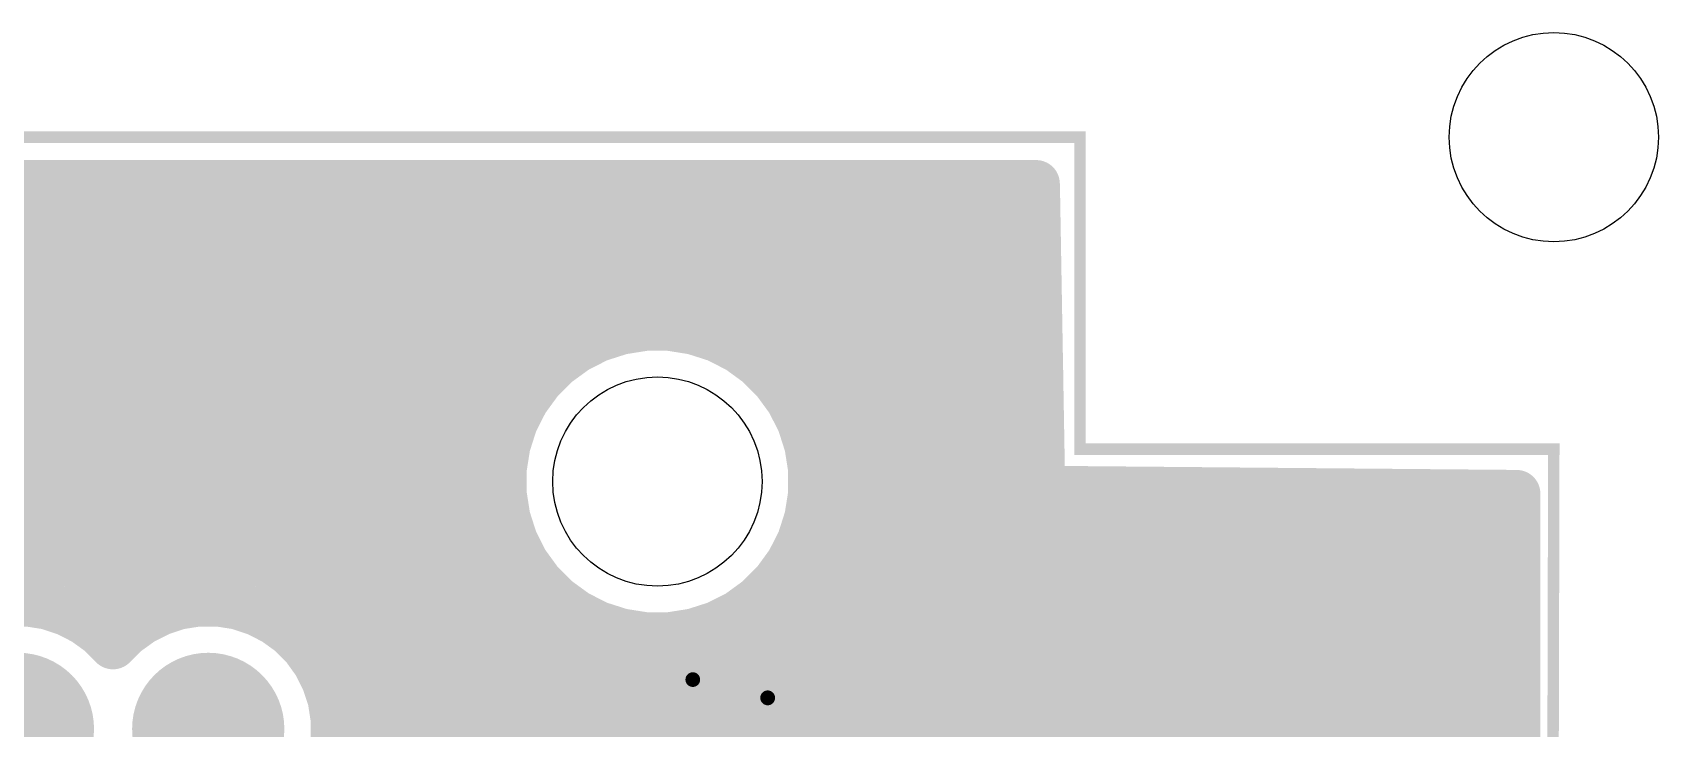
# Model space of a CAD drawing. Extents: x -0.06 to 2.31, y -0.06 to 2.06.
# Drawn here: x 1.454 to 2.308, y 1.697 to 2.063 of the extents above; entities that cross this region are included whole.
import ezdxf

# ---------------------------------------------------------------- set-up
doc = ezdxf.new("R2010")
doc.units = 0
for name, color, linetype in [('Board_Outline', 13, 'CONTINUOUS'), ('Bottom', 6, 'CONTINUOUS'), ('Drill_Bottom', 8, 'CONTINUOUS'), ('Drill_Top', 7, 'CONTINUOUS'), ('Top', 5, 'CONTINUOUS'), ('Top_Silk', 2, 'CONTINUOUS')]:
    doc.layers.add(name, color=color, linetype=linetype)

msp = doc.modelspace()

# ---------------------------------------------------------------- linework, layer by layer
at = {"layer": 'Board_Outline', "linetype": 'CONTINUOUS', "const_width": 0.006}
msp.add_lwpolyline([(0, 1.838), (0.086, 1.838), (0.086, 2.008), (2.004, 2.008), (2.004, 1.844), (2.253, 1.844), (2.25, 0.601), (2.253, 0.25), (2, 0.25), (2, 0), (0.426, 0), (0.43, 0.908), (0, 0.908), (0, 1.838)], dxfattribs=at)
at = {"layer": 'Bottom', "linetype": 'CONTINUOUS', "const_width": 0.025}
for points in [[(1.981, 1.9835), (0.106, 1.9835)], [(1.9827, 1.8848), (1.981, 1.9835)], [(1.0005, 1.9586), (1.9791, 1.9586)], [(1.0254, 1.9338), (1.9795, 1.9338)], [(1.0503, 1.9089), (1.9798, 1.9089)], [(1.7394, 1.8965), (1.7508, 1.9023)], [(1.7508, 1.9023), (1.763, 1.9062)], [(1.763, 1.9062), (1.7756, 1.9082)], [(1.7756, 1.9082), (1.7884, 1.9082)], [(1.7884, 1.9082), (1.801, 1.9062)], [(1.801, 1.9062), (1.8132, 1.9023)], [(1.8132, 1.9023), (1.8246, 1.8965)], [(1.7291, 1.889), (1.7394, 1.8965)], [(1.8246, 1.8965), (1.8349, 1.889)], [(1.72, 1.8799), (1.7291, 1.889)], [(1.8349, 1.889), (1.844, 1.8799)], [(1.9836, 1.8331), (1.9827, 1.8848)], [(1.0751, 1.884), (1.7212, 1.884)], [(1.7125, 1.8696), (1.72, 1.8799)], [(1.8427, 1.884), (1.9802, 1.884)], [(1.844, 1.8799), (1.8515, 1.8696)], [(1.7067, 1.8582), (1.7125, 1.8696)], [(1.8515, 1.8696), (1.8573, 1.8582)], [(1.1, 1.8592), (1.7046, 1.8592)], [(1.8594, 1.8592), (1.9806, 1.8592)], [(1.7028, 1.846), (1.7067, 1.8582)], [(1.8573, 1.8582), (1.8612, 1.846)], [(1.7008, 1.8334), (1.7028, 1.846)], [(1.8612, 1.846), (1.8632, 1.8334)], [(1.1249, 1.8343), (1.6983, 1.8343)], [(1.7008, 1.8206), (1.7008, 1.8334)], [(1.8632, 1.8334), (1.8632, 1.8206)], [(1.8657, 1.8343), (1.981, 1.8343)], [(1.9848, 1.8294), (1.9836, 1.8331)], [(1.9871, 1.8262), (1.9848, 1.8294)], [(1.9902, 1.8239), (1.9871, 1.8262)], [(1.7028, 1.808), (1.7008, 1.8206)], [(1.8632, 1.8206), (1.8612, 1.808)], [(1.9939, 1.8227), (1.9902, 1.8239)], [(2.2334, 1.8206), (1.9939, 1.8227)], [(2.2335, 0.2715), (2.2334, 1.8206)], [(1.1497, 1.8094), (1.6999, 1.8094)], [(1.7067, 1.7958), (1.7028, 1.808)], [(1.8612, 1.808), (1.8573, 1.7958)], [(1.8641, 1.8094), (2.231, 1.8094)], [(1.7125, 1.7844), (1.7067, 1.7958)], [(1.8573, 1.7958), (1.8515, 1.7844)], [(1.1746, 1.7845), (1.7099, 1.7845)], [(1.72, 1.7741), (1.7125, 1.7844)], [(1.8515, 1.7844), (1.844, 1.7741)], [(1.8541, 1.7845), (2.231, 1.7845)], [(1.7291, 1.765), (1.72, 1.7741)], [(1.844, 1.7741), (1.8349, 1.765)], [(1.7394, 1.7575), (1.7291, 1.765)], [(1.8349, 1.765), (1.8246, 1.7575)], [(1.4408, 1.7633), (1.4512, 1.7633)], [(1.4512, 1.7633), (1.4615, 1.7617)], [(1.4615, 1.7617), (1.4714, 1.7584)], [(1.4707, 1.7597), (1.5213, 1.7597)], [(1.4714, 1.7584), (1.4807, 1.7537)], [(1.5113, 1.7537), (1.5206, 1.7584)], [(1.5206, 1.7584), (1.5305, 1.7617)], [(1.5305, 1.7617), (1.5408, 1.7633)], [(1.5408, 1.7633), (1.5512, 1.7633)], [(1.5512, 1.7633), (1.5615, 1.7617)], [(1.5615, 1.7617), (1.5714, 1.7584)], [(1.5707, 1.7597), (1.7336, 1.7597)], [(1.5714, 1.7584), (1.5807, 1.7537)], [(1.7508, 1.7517), (1.7394, 1.7575)], [(1.8246, 1.7575), (1.8132, 1.7517)], [(1.8304, 1.7597), (2.231, 1.7597)], [(1.4807, 1.7537), (1.4892, 1.7476)], [(1.4892, 1.7476), (1.496, 1.7408)], [(1.496, 1.7408), (1.5028, 1.7476)], [(1.5028, 1.7476), (1.5113, 1.7537)], [(1.5807, 1.7537), (1.5892, 1.7476)], [(1.5892, 1.7476), (1.5966, 1.7402)], [(1.763, 1.7478), (1.7508, 1.7517)], [(1.7756, 1.7458), (1.763, 1.7478)], [(1.801, 1.7478), (1.7884, 1.7458)], [(1.8132, 1.7517), (1.801, 1.7478)], [(1.5966, 1.7402), (1.6027, 1.7317)], [(1.7884, 1.7458), (1.7756, 1.7458)], [(1.6027, 1.7317), (1.6074, 1.7224)], [(1.6032, 1.7348), (2.231, 1.7348)], [(1.6074, 1.7224), (1.6107, 1.7125)], [(1.6107, 1.7125), (1.6123, 1.7022)], [(1.6137, 1.7099), (2.231, 1.7099)], [(1.6123, 1.7022), (1.6125, 1.657)], [(1.615, 1.6851), (2.231, 1.6851)]]:
    msp.add_lwpolyline(points, dxfattribs=at)
at = {"layer": 'Bottom', "linetype": 'CONTINUOUS'}
for points, const_width in [([(1.9748, 1.9835, 1), (1.9872, 1.9835, 1), (1.9748, 1.9835, 1)], 0.0125), ([(1.9748, 1.9835, 1), (1.9872, 1.9835, 1), (1.9748, 1.9835, 1)], 0.0125), ([(1.7446, 1.9023, 1), (1.7571, 1.9023, 1), (1.7446, 1.9023, 1)], 0.0125), ([(1.7446, 1.9023, 1), (1.7571, 1.9023, 1), (1.7446, 1.9023, 1)], 0.0125), ([(1.7567, 1.9062, 1), (1.7692, 1.9062, 1), (1.7567, 1.9062, 1)], 0.0125), ([(1.7567, 1.9062, 1), (1.7692, 1.9062, 1), (1.7567, 1.9062, 1)], 0.0125), ([(1.7694, 1.9082, 1), (1.7819, 1.9082, 1), (1.7694, 1.9082, 1)], 0.0125), ([(1.7694, 1.9082, 1), (1.7819, 1.9082, 1), (1.7694, 1.9082, 1)], 0.0125), ([(1.7821, 1.9082, 1), (1.7946, 1.9082, 1), (1.7821, 1.9082, 1)], 0.0125), ([(1.7821, 1.9082, 1), (1.7946, 1.9082, 1), (1.7821, 1.9082, 1)], 0.0125), ([(1.7948, 1.9062, 1), (1.8073, 1.9062, 1), (1.7948, 1.9062, 1)], 0.0125), ([(1.7948, 1.9062, 1), (1.8073, 1.9062, 1), (1.7948, 1.9062, 1)], 0.0125), ([(1.8069, 1.9023, 1), (1.8194, 1.9023, 1), (1.8069, 1.9023, 1)], 0.0125), ([(1.8069, 1.9023, 1), (1.8194, 1.9023, 1), (1.8069, 1.9023, 1)], 0.0125), ([(1.7332, 1.8965, 1), (1.7457, 1.8965, 1), (1.7332, 1.8965, 1)], 0.0125), ([(1.7332, 1.8965, 1), (1.7457, 1.8965, 1), (1.7332, 1.8965, 1)], 0.0125), ([(1.8183, 1.8965, 1), (1.8308, 1.8965, 1), (1.8183, 1.8965, 1)], 0.0125), ([(1.8183, 1.8965, 1), (1.8308, 1.8965, 1), (1.8183, 1.8965, 1)], 0.0125), ([(1.7228, 1.889, 1), (1.7353, 1.889, 1), (1.7228, 1.889, 1)], 0.0125), ([(1.7228, 1.889, 1), (1.7353, 1.889, 1), (1.7228, 1.889, 1)], 0.0125), ([(1.8287, 1.889, 1), (1.8412, 1.889, 1), (1.8287, 1.889, 1)], 0.0125), ([(1.8287, 1.889, 1), (1.8412, 1.889, 1), (1.8287, 1.889, 1)], 0.0125), ([(1.9765, 1.8848, 1), (1.989, 1.8848, 1), (1.9765, 1.8848, 1)], 0.0125), ([(1.9765, 1.8848, 1), (1.989, 1.8848, 1), (1.9765, 1.8848, 1)], 0.0125), ([(1.7138, 1.8799, 1), (1.7263, 1.8799, 1), (1.7138, 1.8799, 1)], 0.0125), ([(1.7138, 1.8799, 1), (1.7263, 1.8799, 1), (1.7138, 1.8799, 1)], 0.0125), ([(1.8377, 1.8799, 1), (1.8502, 1.8799, 1), (1.8377, 1.8799, 1)], 0.0125), ([(1.8377, 1.8799, 1), (1.8502, 1.8799, 1), (1.8377, 1.8799, 1)], 0.0125), ([(1.7063, 1.8696, 1), (1.7188, 1.8696, 1), (1.7063, 1.8696, 1)], 0.0125), ([(1.7063, 1.8696, 1), (1.7188, 1.8696, 1), (1.7063, 1.8696, 1)], 0.0125), ([(1.8452, 1.8696, 1), (1.8577, 1.8696, 1), (1.8452, 1.8696, 1)], 0.0125), ([(1.8452, 1.8696, 1), (1.8577, 1.8696, 1), (1.8452, 1.8696, 1)], 0.0125), ([(1.7005, 1.8582, 1), (1.713, 1.8582, 1), (1.7005, 1.8582, 1)], 0.0125), ([(1.7005, 1.8582, 1), (1.713, 1.8582, 1), (1.7005, 1.8582, 1)], 0.0125), ([(1.851, 1.8582, 1), (1.8635, 1.8582, 1), (1.851, 1.8582, 1)], 0.0125), ([(1.851, 1.8582, 1), (1.8635, 1.8582, 1), (1.851, 1.8582, 1)], 0.0125), ([(1.6965, 1.846, 1), (1.709, 1.846, 1), (1.6965, 1.846, 1)], 0.0125), ([(1.6965, 1.846, 1), (1.709, 1.846, 1), (1.6965, 1.846, 1)], 0.0125), ([(1.855, 1.846, 1), (1.8675, 1.846, 1), (1.855, 1.846, 1)], 0.0125), ([(1.855, 1.846, 1), (1.8675, 1.846, 1), (1.855, 1.846, 1)], 0.0125), ([(1.6945, 1.8334, 1), (1.707, 1.8334, 1), (1.6945, 1.8334, 1)], 0.0125), ([(1.6945, 1.8334, 1), (1.707, 1.8334, 1), (1.6945, 1.8334, 1)], 0.0125), ([(1.857, 1.8334, 1), (1.8695, 1.8334, 1), (1.857, 1.8334, 1)], 0.0125), ([(1.857, 1.8334, 1), (1.8695, 1.8334, 1), (1.857, 1.8334, 1)], 0.0125), ([(1.9774, 1.8331, 1), (1.9899, 1.8331, 1), (1.9774, 1.8331, 1)], 0.0125), ([(1.9774, 1.8331, 1), (1.9899, 1.8331, 1), (1.9774, 1.8331, 1)], 0.0125), ([(1.9786, 1.8294, 1), (1.9911, 1.8294, 1), (1.9786, 1.8294, 1)], 0.0125), ([(1.9786, 1.8294, 1), (1.9911, 1.8294, 1), (1.9786, 1.8294, 1)], 0.0125), ([(1.9808, 1.8262, 1), (1.9933, 1.8262, 1), (1.9808, 1.8262, 1)], 0.0125), ([(1.9808, 1.8262, 1), (1.9933, 1.8262, 1), (1.9808, 1.8262, 1)], 0.0125), ([(1.6945, 1.8206, 1), (1.707, 1.8206, 1), (1.6945, 1.8206, 1)], 0.0125), ([(1.6945, 1.8206, 1), (1.707, 1.8206, 1), (1.6945, 1.8206, 1)], 0.0125), ([(1.857, 1.8206, 1), (1.8695, 1.8206, 1), (1.857, 1.8206, 1)], 0.0125), ([(1.857, 1.8206, 1), (1.8695, 1.8206, 1), (1.857, 1.8206, 1)], 0.0125), ([(1.984, 1.8239, 1), (1.9965, 1.8239, 1), (1.984, 1.8239, 1)], 0.0125), ([(1.984, 1.8239, 1), (1.9965, 1.8239, 1), (1.984, 1.8239, 1)], 0.0125), ([(1.9877, 1.8227, 1), (2.0002, 1.8227, 1), (1.9877, 1.8227, 1)], 0.0125), ([(1.9877, 1.8227, 1), (2.0002, 1.8227, 1), (1.9877, 1.8227, 1)], 0.0125), ([(2.2272, 1.8206, 1), (2.2397, 1.8206, 1), (2.2272, 1.8206, 1)], 0.0125), ([(2.2272, 1.8206, 1), (2.2397, 1.8206, 1), (2.2272, 1.8206, 1)], 0.0125), ([(1.6965, 1.808, 1), (1.709, 1.808, 1), (1.6965, 1.808, 1)], 0.0125), ([(1.6965, 1.808, 1), (1.709, 1.808, 1), (1.6965, 1.808, 1)], 0.0125), ([(1.855, 1.808, 1), (1.8675, 1.808, 1), (1.855, 1.808, 1)], 0.0125), ([(1.855, 1.808, 1), (1.8675, 1.808, 1), (1.855, 1.808, 1)], 0.0125), ([(1.7005, 1.7958, 1), (1.713, 1.7958, 1), (1.7005, 1.7958, 1)], 0.0125), ([(1.7005, 1.7958, 1), (1.713, 1.7958, 1), (1.7005, 1.7958, 1)], 0.0125), ([(1.851, 1.7958, 1), (1.8635, 1.7958, 1), (1.851, 1.7958, 1)], 0.0125), ([(1.851, 1.7958, 1), (1.8635, 1.7958, 1), (1.851, 1.7958, 1)], 0.0125), ([(1.7063, 1.7844, 1), (1.7188, 1.7844, 1), (1.7063, 1.7844, 1)], 0.0125), ([(1.7063, 1.7844, 1), (1.7188, 1.7844, 1), (1.7063, 1.7844, 1)], 0.0125), ([(1.8452, 1.7844, 1), (1.8577, 1.7844, 1), (1.8452, 1.7844, 1)], 0.0125), ([(1.8452, 1.7844, 1), (1.8577, 1.7844, 1), (1.8452, 1.7844, 1)], 0.0125), ([(1.7138, 1.7741, 1), (1.7263, 1.7741, 1), (1.7138, 1.7741, 1)], 0.0125), ([(1.7138, 1.7741, 1), (1.7263, 1.7741, 1), (1.7138, 1.7741, 1)], 0.0125), ([(1.8377, 1.7741, 1), (1.8502, 1.7741, 1), (1.8377, 1.7741, 1)], 0.0125), ([(1.8377, 1.7741, 1), (1.8502, 1.7741, 1), (1.8377, 1.7741, 1)], 0.0125), ([(1.7228, 1.765, 1), (1.7353, 1.765, 1), (1.7228, 1.765, 1)], 0.0125), ([(1.7228, 1.765, 1), (1.7353, 1.765, 1), (1.7228, 1.765, 1)], 0.0125), ([(1.8287, 1.765, 1), (1.8412, 1.765, 1), (1.8287, 1.765, 1)], 0.0125), ([(1.8287, 1.765, 1), (1.8412, 1.765, 1), (1.8287, 1.765, 1)], 0.0125), ([(1.445, 1.7633, 1), (1.4575, 1.7633, 1), (1.445, 1.7633, 1)], 0.0125), ([(1.445, 1.7633, 1), (1.4575, 1.7633, 1), (1.445, 1.7633, 1)], 0.0125), ([(1.4553, 1.7617, 1), (1.4678, 1.7617, 1), (1.4553, 1.7617, 1)], 0.0125), ([(1.4553, 1.7617, 1), (1.4678, 1.7617, 1), (1.4553, 1.7617, 1)], 0.0125), ([(1.4652, 1.7584, 1), (1.4777, 1.7584, 1), (1.4652, 1.7584, 1)], 0.0125), ([(1.4652, 1.7584, 1), (1.4777, 1.7584, 1), (1.4652, 1.7584, 1)], 0.0125), ([(1.5143, 1.7584, 1), (1.5268, 1.7584, 1), (1.5143, 1.7584, 1)], 0.0125), ([(1.5143, 1.7584, 1), (1.5268, 1.7584, 1), (1.5143, 1.7584, 1)], 0.0125), ([(1.5242, 1.7617, 1), (1.5367, 1.7617, 1), (1.5242, 1.7617, 1)], 0.0125), ([(1.5242, 1.7617, 1), (1.5367, 1.7617, 1), (1.5242, 1.7617, 1)], 0.0125), ([(1.5345, 1.7633, 1), (1.547, 1.7633, 1), (1.5345, 1.7633, 1)], 0.0125), ([(1.5345, 1.7633, 1), (1.547, 1.7633, 1), (1.5345, 1.7633, 1)], 0.0125), ([(1.545, 1.7633, 1), (1.5575, 1.7633, 1), (1.545, 1.7633, 1)], 0.0125), ([(1.545, 1.7633, 1), (1.5575, 1.7633, 1), (1.545, 1.7633, 1)], 0.0125), ([(1.5553, 1.7617, 1), (1.5678, 1.7617, 1), (1.5553, 1.7617, 1)], 0.0125), ([(1.5553, 1.7617, 1), (1.5678, 1.7617, 1), (1.5553, 1.7617, 1)], 0.0125), ([(1.5652, 1.7584, 1), (1.5777, 1.7584, 1), (1.5652, 1.7584, 1)], 0.0125), ([(1.5652, 1.7584, 1), (1.5777, 1.7584, 1), (1.5652, 1.7584, 1)], 0.0125), ([(1.7332, 1.7575, 1), (1.7457, 1.7575, 1), (1.7332, 1.7575, 1)], 0.0125), ([(1.7332, 1.7575, 1), (1.7457, 1.7575, 1), (1.7332, 1.7575, 1)], 0.0125), ([(1.8183, 1.7575, 1), (1.8308, 1.7575, 1), (1.8183, 1.7575, 1)], 0.0125), ([(1.8183, 1.7575, 1), (1.8308, 1.7575, 1), (1.8183, 1.7575, 1)], 0.0125), ([(1.4745, 1.7537, 1), (1.487, 1.7537, 1), (1.4745, 1.7537, 1)], 0.0125), ([(1.4745, 1.7537, 1), (1.487, 1.7537, 1), (1.4745, 1.7537, 1)], 0.0125), ([(1.4829, 1.7476, 1), (1.4954, 1.7476, 1), (1.4829, 1.7476, 1)], 0.0125), ([(1.4829, 1.7476, 1), (1.4954, 1.7476, 1), (1.4829, 1.7476, 1)], 0.0125), ([(1.4966, 1.7476, 1), (1.5091, 1.7476, 1), (1.4966, 1.7476, 1)], 0.0125), ([(1.4966, 1.7476, 1), (1.5091, 1.7476, 1), (1.4966, 1.7476, 1)], 0.0125), ([(1.505, 1.7537, 1), (1.5175, 1.7537, 1), (1.505, 1.7537, 1)], 0.0125), ([(1.505, 1.7537, 1), (1.5175, 1.7537, 1), (1.505, 1.7537, 1)], 0.0125), ([(1.5745, 1.7537, 1), (1.587, 1.7537, 1), (1.5745, 1.7537, 1)], 0.0125), ([(1.5745, 1.7537, 1), (1.587, 1.7537, 1), (1.5745, 1.7537, 1)], 0.0125), ([(1.5829, 1.7476, 1), (1.5954, 1.7476, 1), (1.5829, 1.7476, 1)], 0.0125), ([(1.5829, 1.7476, 1), (1.5954, 1.7476, 1), (1.5829, 1.7476, 1)], 0.0125), ([(1.7446, 1.7517, 1), (1.7571, 1.7517, 1), (1.7446, 1.7517, 1)], 0.0125), ([(1.7446, 1.7517, 1), (1.7571, 1.7517, 1), (1.7446, 1.7517, 1)], 0.0125), ([(1.7567, 1.7478, 1), (1.7692, 1.7478, 1), (1.7567, 1.7478, 1)], 0.0125), ([(1.7567, 1.7478, 1), (1.7692, 1.7478, 1), (1.7567, 1.7478, 1)], 0.0125), ([(1.7948, 1.7478, 1), (1.8073, 1.7478, 1), (1.7948, 1.7478, 1)], 0.0125), ([(1.7948, 1.7478, 1), (1.8073, 1.7478, 1), (1.7948, 1.7478, 1)], 0.0125), ([(1.8069, 1.7517, 1), (1.8194, 1.7517, 1), (1.8069, 1.7517, 1)], 0.0125), ([(1.8069, 1.7517, 1), (1.8194, 1.7517, 1), (1.8069, 1.7517, 1)], 0.0125), ([(1.4897, 1.7408, 1), (1.5022, 1.7408, 1), (1.4897, 1.7408, 1)], 0.0125), ([(1.4897, 1.7408, 1), (1.5022, 1.7408, 1), (1.4897, 1.7408, 1)], 0.0125), ([(1.5903, 1.7402, 1), (1.6028, 1.7402, 1), (1.5903, 1.7402, 1)], 0.0125), ([(1.5903, 1.7402, 1), (1.6028, 1.7402, 1), (1.5903, 1.7402, 1)], 0.0125), ([(1.7694, 1.7458, 1), (1.7819, 1.7458, 1), (1.7694, 1.7458, 1)], 0.0125), ([(1.7694, 1.7458, 1), (1.7819, 1.7458, 1), (1.7694, 1.7458, 1)], 0.0125), ([(1.7821, 1.7458, 1), (1.7946, 1.7458, 1), (1.7821, 1.7458, 1)], 0.0125), ([(1.7821, 1.7458, 1), (1.7946, 1.7458, 1), (1.7821, 1.7458, 1)], 0.0125), ([(1.5965, 1.7317, 1), (1.609, 1.7317, 1), (1.5965, 1.7317, 1)], 0.0125), ([(1.5965, 1.7317, 1), (1.609, 1.7317, 1), (1.5965, 1.7317, 1)], 0.0125), ([(1.466, 1.697, 1), (1.426, 1.697, 1), (1.466, 1.697, 1)], 0.04), ([(1.566, 1.697, 1), (1.526, 1.697, 1), (1.566, 1.697, 1)], 0.04), ([(1.6012, 1.7224, 1), (1.6137, 1.7224, 1), (1.6012, 1.7224, 1)], 0.0125), ([(1.6012, 1.7224, 1), (1.6137, 1.7224, 1), (1.6012, 1.7224, 1)], 0.0125), ([(1.6044, 1.7125, 1), (1.6169, 1.7125, 1), (1.6044, 1.7125, 1)], 0.0125), ([(1.6044, 1.7125, 1), (1.6169, 1.7125, 1), (1.6044, 1.7125, 1)], 0.0125), ([(1.606, 1.7022, 1), (1.6185, 1.7022, 1), (1.606, 1.7022, 1)], 0.0125), ([(1.606, 1.7022, 1), (1.6185, 1.7022, 1), (1.606, 1.7022, 1)], 0.0125)]:
    msp.add_lwpolyline(points, format="xyb", dxfattribs=dict(at, const_width=const_width))
at = {"layer": 'Drill_Bottom'}
for centre in [(2.253, 2.008), (1.782, 1.827)]:
    msp.add_circle(centre, 0.055, dxfattribs=at)
at = {"layer": 'Drill_Top'}
for centre in [(2.253, 2.008), (1.782, 1.827)]:
    msp.add_circle(centre, 0.055, dxfattribs=at)
at = {"layer": 'Top', "linetype": 'CONTINUOUS', "const_width": 0.025}
for points in [[(1.981, 1.9835), (0.1064, 1.9834)], [(1.9814, 1.851), (1.981, 1.9835)], [(0.6164, 1.9586), (1.9786, 1.9586)], [(0.6488, 1.9338), (1.9787, 1.9338)], [(0.8513, 1.9089), (1.9788, 1.9089)], [(1.7394, 1.8965), (1.7508, 1.9023)], [(1.7508, 1.9023), (1.763, 1.9062)], [(1.763, 1.9062), (1.7756, 1.9082)], [(1.7756, 1.9082), (1.7884, 1.9082)], [(1.7884, 1.9082), (1.801, 1.9062)], [(1.801, 1.9062), (1.8132, 1.9023)], [(1.8132, 1.9023), (1.8246, 1.8965)], [(1.7291, 1.889), (1.7394, 1.8965)], [(1.8246, 1.8965), (1.8349, 1.889)], [(1.72, 1.8799), (1.7291, 1.889)], [(1.8349, 1.889), (1.844, 1.8799)], [(0.876, 1.884), (1.7212, 1.884)], [(1.7125, 1.8696), (1.72, 1.8799)], [(1.8427, 1.884), (1.9788, 1.884)], [(1.844, 1.8799), (1.8515, 1.8696)], [(1.7067, 1.8582), (1.7125, 1.8696)], [(1.8515, 1.8696), (1.8573, 1.8582)], [(0.8859, 1.8592), (1.7046, 1.8592)], [(1.8594, 1.8592), (1.9789, 1.8592)], [(1.7028, 1.846), (1.7067, 1.8582)], [(1.8573, 1.8582), (1.8612, 1.846)], [(1.9816, 1.8241), (1.9814, 1.851)], [(1.7008, 1.8334), (1.7028, 1.846)], [(1.8612, 1.846), (1.8632, 1.8334)], [(0.9092, 1.8343), (1.6983, 1.8343)], [(1.7008, 1.8206), (1.7008, 1.8334)], [(1.8632, 1.8334), (1.8632, 1.8206)], [(1.8657, 1.8343), (1.979, 1.8343)], [(1.7028, 1.808), (1.7008, 1.8206)], [(1.8632, 1.8206), (1.8612, 1.808)], [(1.9828, 1.8204), (1.9816, 1.8241)], [(1.9851, 1.8172), (1.9828, 1.8204)], [(1.9883, 1.8149), (1.9851, 1.8172)], [(0.9212, 1.8094), (1.6999, 1.8094)], [(1.7067, 1.7958), (1.7028, 1.808)], [(1.8612, 1.808), (1.8573, 1.7958)], [(1.8641, 1.8094), (2.226, 1.8094)], [(1.992, 1.8137), (1.9883, 1.8149)], [(2.2284, 1.8126), (1.992, 1.8137)], [(2.229, 0.9968), (2.2284, 1.8126)], [(1.7125, 1.7844), (1.7067, 1.7958)], [(1.8573, 1.7958), (1.8515, 1.7844)], [(0.9239, 1.7845), (1.7099, 1.7845)], [(1.72, 1.7741), (1.7125, 1.7844)], [(1.8515, 1.7844), (1.844, 1.7741)], [(1.8541, 1.7845), (2.226, 1.7845)], [(1.7291, 1.765), (1.72, 1.7741)], [(1.844, 1.7741), (1.8349, 1.765)], [(1.7394, 1.7575), (1.7291, 1.765)], [(1.8349, 1.765), (1.8246, 1.7575)], [(1.4408, 1.7633), (1.4512, 1.7633)], [(1.4512, 1.7633), (1.4615, 1.7617)], [(1.4615, 1.7617), (1.4714, 1.7584)], [(1.4707, 1.7597), (1.5213, 1.7597)], [(1.4714, 1.7584), (1.4807, 1.7537)], [(1.5113, 1.7537), (1.5206, 1.7584)], [(1.5206, 1.7584), (1.5305, 1.7617)], [(1.5305, 1.7617), (1.5408, 1.7633)], [(1.5408, 1.7633), (1.5512, 1.7633)], [(1.5512, 1.7633), (1.5615, 1.7617)], [(1.5615, 1.7617), (1.5714, 1.7584)], [(1.5707, 1.7597), (1.7336, 1.7597)], [(1.5714, 1.7584), (1.5807, 1.7537)], [(1.7508, 1.7517), (1.7394, 1.7575)], [(1.8246, 1.7575), (1.8132, 1.7517)], [(1.8304, 1.7597), (2.226, 1.7597)], [(1.4807, 1.7537), (1.4892, 1.7476)], [(1.4892, 1.7476), (1.496, 1.7408)], [(1.496, 1.7408), (1.5028, 1.7476)], [(1.5028, 1.7476), (1.5113, 1.7537)], [(1.5807, 1.7537), (1.5892, 1.7476)], [(1.5892, 1.7476), (1.5966, 1.7402)], [(1.763, 1.7478), (1.7508, 1.7517)], [(1.7756, 1.7458), (1.763, 1.7478)], [(1.801, 1.7478), (1.7884, 1.7458)], [(1.8132, 1.7517), (1.801, 1.7478)], [(1.5966, 1.7402), (1.6027, 1.7317)], [(1.7884, 1.7458), (1.7756, 1.7458)], [(1.6027, 1.7317), (1.6074, 1.7224)], [(1.6032, 1.7348), (2.226, 1.7348)], [(1.6074, 1.7224), (1.6107, 1.7125)], [(1.6107, 1.7125), (1.6123, 1.7022)], [(1.6137, 1.7099), (2.2261, 1.7099)], [(1.6123, 1.7022), (1.6125, 1.657)], [(1.615, 1.6851), (2.2261, 1.6851)]]:
    msp.add_lwpolyline(points, dxfattribs=at)
at = {"layer": 'Top', "linetype": 'CONTINUOUS'}
for points, const_width in [([(1.9748, 1.9835, 1), (1.9872, 1.9835, 1), (1.9748, 1.9835, 1)], 0.0125), ([(1.9748, 1.9835, 1), (1.9872, 1.9835, 1), (1.9748, 1.9835, 1)], 0.0125), ([(1.7446, 1.9023, 1), (1.7571, 1.9023, 1), (1.7446, 1.9023, 1)], 0.0125), ([(1.7446, 1.9023, 1), (1.7571, 1.9023, 1), (1.7446, 1.9023, 1)], 0.0125), ([(1.7567, 1.9062, 1), (1.7692, 1.9062, 1), (1.7567, 1.9062, 1)], 0.0125), ([(1.7567, 1.9062, 1), (1.7692, 1.9062, 1), (1.7567, 1.9062, 1)], 0.0125), ([(1.7694, 1.9082, 1), (1.7819, 1.9082, 1), (1.7694, 1.9082, 1)], 0.0125), ([(1.7694, 1.9082, 1), (1.7819, 1.9082, 1), (1.7694, 1.9082, 1)], 0.0125), ([(1.7821, 1.9082, 1), (1.7946, 1.9082, 1), (1.7821, 1.9082, 1)], 0.0125), ([(1.7821, 1.9082, 1), (1.7946, 1.9082, 1), (1.7821, 1.9082, 1)], 0.0125), ([(1.7948, 1.9062, 1), (1.8073, 1.9062, 1), (1.7948, 1.9062, 1)], 0.0125), ([(1.7948, 1.9062, 1), (1.8073, 1.9062, 1), (1.7948, 1.9062, 1)], 0.0125), ([(1.8069, 1.9023, 1), (1.8194, 1.9023, 1), (1.8069, 1.9023, 1)], 0.0125), ([(1.8069, 1.9023, 1), (1.8194, 1.9023, 1), (1.8069, 1.9023, 1)], 0.0125), ([(1.7332, 1.8965, 1), (1.7457, 1.8965, 1), (1.7332, 1.8965, 1)], 0.0125), ([(1.7332, 1.8965, 1), (1.7457, 1.8965, 1), (1.7332, 1.8965, 1)], 0.0125), ([(1.8183, 1.8965, 1), (1.8308, 1.8965, 1), (1.8183, 1.8965, 1)], 0.0125), ([(1.8183, 1.8965, 1), (1.8308, 1.8965, 1), (1.8183, 1.8965, 1)], 0.0125), ([(1.7228, 1.889, 1), (1.7353, 1.889, 1), (1.7228, 1.889, 1)], 0.0125), ([(1.7228, 1.889, 1), (1.7353, 1.889, 1), (1.7228, 1.889, 1)], 0.0125), ([(1.8287, 1.889, 1), (1.8412, 1.889, 1), (1.8287, 1.889, 1)], 0.0125), ([(1.8287, 1.889, 1), (1.8412, 1.889, 1), (1.8287, 1.889, 1)], 0.0125), ([(1.7138, 1.8799, 1), (1.7263, 1.8799, 1), (1.7138, 1.8799, 1)], 0.0125), ([(1.7138, 1.8799, 1), (1.7263, 1.8799, 1), (1.7138, 1.8799, 1)], 0.0125), ([(1.8377, 1.8799, 1), (1.8502, 1.8799, 1), (1.8377, 1.8799, 1)], 0.0125), ([(1.8377, 1.8799, 1), (1.8502, 1.8799, 1), (1.8377, 1.8799, 1)], 0.0125), ([(1.7063, 1.8696, 1), (1.7188, 1.8696, 1), (1.7063, 1.8696, 1)], 0.0125), ([(1.7063, 1.8696, 1), (1.7188, 1.8696, 1), (1.7063, 1.8696, 1)], 0.0125), ([(1.8452, 1.8696, 1), (1.8577, 1.8696, 1), (1.8452, 1.8696, 1)], 0.0125), ([(1.8452, 1.8696, 1), (1.8577, 1.8696, 1), (1.8452, 1.8696, 1)], 0.0125), ([(1.7005, 1.8582, 1), (1.713, 1.8582, 1), (1.7005, 1.8582, 1)], 0.0125), ([(1.7005, 1.8582, 1), (1.713, 1.8582, 1), (1.7005, 1.8582, 1)], 0.0125), ([(1.851, 1.8582, 1), (1.8635, 1.8582, 1), (1.851, 1.8582, 1)], 0.0125), ([(1.851, 1.8582, 1), (1.8635, 1.8582, 1), (1.851, 1.8582, 1)], 0.0125), ([(1.9752, 1.851, 1), (1.9877, 1.851, 1), (1.9752, 1.851, 1)], 0.0125), ([(1.9752, 1.851, 1), (1.9877, 1.851, 1), (1.9752, 1.851, 1)], 0.0125), ([(1.6965, 1.846, 1), (1.709, 1.846, 1), (1.6965, 1.846, 1)], 0.0125), ([(1.6965, 1.846, 1), (1.709, 1.846, 1), (1.6965, 1.846, 1)], 0.0125), ([(1.855, 1.846, 1), (1.8675, 1.846, 1), (1.855, 1.846, 1)], 0.0125), ([(1.855, 1.846, 1), (1.8675, 1.846, 1), (1.855, 1.846, 1)], 0.0125), ([(1.6945, 1.8334, 1), (1.707, 1.8334, 1), (1.6945, 1.8334, 1)], 0.0125), ([(1.6945, 1.8334, 1), (1.707, 1.8334, 1), (1.6945, 1.8334, 1)], 0.0125), ([(1.857, 1.8334, 1), (1.8695, 1.8334, 1), (1.857, 1.8334, 1)], 0.0125), ([(1.857, 1.8334, 1), (1.8695, 1.8334, 1), (1.857, 1.8334, 1)], 0.0125), ([(1.6945, 1.8206, 1), (1.707, 1.8206, 1), (1.6945, 1.8206, 1)], 0.0125), ([(1.6945, 1.8206, 1), (1.707, 1.8206, 1), (1.6945, 1.8206, 1)], 0.0125), ([(1.857, 1.8206, 1), (1.8695, 1.8206, 1), (1.857, 1.8206, 1)], 0.0125), ([(1.857, 1.8206, 1), (1.8695, 1.8206, 1), (1.857, 1.8206, 1)], 0.0125), ([(1.9754, 1.8241, 1), (1.9879, 1.8241, 1), (1.9754, 1.8241, 1)], 0.0125), ([(1.9754, 1.8241, 1), (1.9879, 1.8241, 1), (1.9754, 1.8241, 1)], 0.0125), ([(1.9766, 1.8204, 1), (1.9891, 1.8204, 1), (1.9766, 1.8204, 1)], 0.0125), ([(1.9766, 1.8204, 1), (1.9891, 1.8204, 1), (1.9766, 1.8204, 1)], 0.0125), ([(1.9789, 1.8172, 1), (1.9914, 1.8172, 1), (1.9789, 1.8172, 1)], 0.0125), ([(1.9789, 1.8172, 1), (1.9914, 1.8172, 1), (1.9789, 1.8172, 1)], 0.0125), ([(1.6965, 1.808, 1), (1.709, 1.808, 1), (1.6965, 1.808, 1)], 0.0125), ([(1.6965, 1.808, 1), (1.709, 1.808, 1), (1.6965, 1.808, 1)], 0.0125), ([(1.855, 1.808, 1), (1.8675, 1.808, 1), (1.855, 1.808, 1)], 0.0125), ([(1.855, 1.808, 1), (1.8675, 1.808, 1), (1.855, 1.808, 1)], 0.0125), ([(1.982, 1.8149, 1), (1.9945, 1.8149, 1), (1.982, 1.8149, 1)], 0.0125), ([(1.982, 1.8149, 1), (1.9945, 1.8149, 1), (1.982, 1.8149, 1)], 0.0125), ([(1.9857, 1.8137, 1), (1.9982, 1.8137, 1), (1.9857, 1.8137, 1)], 0.0125), ([(1.9857, 1.8137, 1), (1.9982, 1.8137, 1), (1.9857, 1.8137, 1)], 0.0125), ([(2.2222, 1.8126, 1), (2.2347, 1.8126, 1), (2.2222, 1.8126, 1)], 0.0125), ([(2.2222, 1.8126, 1), (2.2347, 1.8126, 1), (2.2222, 1.8126, 1)], 0.0125), ([(1.7005, 1.7958, 1), (1.713, 1.7958, 1), (1.7005, 1.7958, 1)], 0.0125), ([(1.7005, 1.7958, 1), (1.713, 1.7958, 1), (1.7005, 1.7958, 1)], 0.0125), ([(1.851, 1.7958, 1), (1.8635, 1.7958, 1), (1.851, 1.7958, 1)], 0.0125), ([(1.851, 1.7958, 1), (1.8635, 1.7958, 1), (1.851, 1.7958, 1)], 0.0125), ([(1.7063, 1.7844, 1), (1.7188, 1.7844, 1), (1.7063, 1.7844, 1)], 0.0125), ([(1.7063, 1.7844, 1), (1.7188, 1.7844, 1), (1.7063, 1.7844, 1)], 0.0125), ([(1.8452, 1.7844, 1), (1.8577, 1.7844, 1), (1.8452, 1.7844, 1)], 0.0125), ([(1.8452, 1.7844, 1), (1.8577, 1.7844, 1), (1.8452, 1.7844, 1)], 0.0125), ([(1.7138, 1.7741, 1), (1.7263, 1.7741, 1), (1.7138, 1.7741, 1)], 0.0125), ([(1.7138, 1.7741, 1), (1.7263, 1.7741, 1), (1.7138, 1.7741, 1)], 0.0125), ([(1.8377, 1.7741, 1), (1.8502, 1.7741, 1), (1.8377, 1.7741, 1)], 0.0125), ([(1.8377, 1.7741, 1), (1.8502, 1.7741, 1), (1.8377, 1.7741, 1)], 0.0125), ([(1.7228, 1.765, 1), (1.7353, 1.765, 1), (1.7228, 1.765, 1)], 0.0125), ([(1.7228, 1.765, 1), (1.7353, 1.765, 1), (1.7228, 1.765, 1)], 0.0125), ([(1.8287, 1.765, 1), (1.8412, 1.765, 1), (1.8287, 1.765, 1)], 0.0125), ([(1.8287, 1.765, 1), (1.8412, 1.765, 1), (1.8287, 1.765, 1)], 0.0125), ([(1.445, 1.7633, 1), (1.4575, 1.7633, 1), (1.445, 1.7633, 1)], 0.0125), ([(1.445, 1.7633, 1), (1.4575, 1.7633, 1), (1.445, 1.7633, 1)], 0.0125), ([(1.4553, 1.7617, 1), (1.4678, 1.7617, 1), (1.4553, 1.7617, 1)], 0.0125), ([(1.4553, 1.7617, 1), (1.4678, 1.7617, 1), (1.4553, 1.7617, 1)], 0.0125), ([(1.4652, 1.7584, 1), (1.4777, 1.7584, 1), (1.4652, 1.7584, 1)], 0.0125), ([(1.4652, 1.7584, 1), (1.4777, 1.7584, 1), (1.4652, 1.7584, 1)], 0.0125), ([(1.5143, 1.7584, 1), (1.5268, 1.7584, 1), (1.5143, 1.7584, 1)], 0.0125), ([(1.5143, 1.7584, 1), (1.5268, 1.7584, 1), (1.5143, 1.7584, 1)], 0.0125), ([(1.5242, 1.7617, 1), (1.5367, 1.7617, 1), (1.5242, 1.7617, 1)], 0.0125), ([(1.5242, 1.7617, 1), (1.5367, 1.7617, 1), (1.5242, 1.7617, 1)], 0.0125), ([(1.5345, 1.7633, 1), (1.547, 1.7633, 1), (1.5345, 1.7633, 1)], 0.0125), ([(1.5345, 1.7633, 1), (1.547, 1.7633, 1), (1.5345, 1.7633, 1)], 0.0125), ([(1.545, 1.7633, 1), (1.5575, 1.7633, 1), (1.545, 1.7633, 1)], 0.0125), ([(1.545, 1.7633, 1), (1.5575, 1.7633, 1), (1.545, 1.7633, 1)], 0.0125), ([(1.5553, 1.7617, 1), (1.5678, 1.7617, 1), (1.5553, 1.7617, 1)], 0.0125), ([(1.5553, 1.7617, 1), (1.5678, 1.7617, 1), (1.5553, 1.7617, 1)], 0.0125), ([(1.5652, 1.7584, 1), (1.5777, 1.7584, 1), (1.5652, 1.7584, 1)], 0.0125), ([(1.5652, 1.7584, 1), (1.5777, 1.7584, 1), (1.5652, 1.7584, 1)], 0.0125), ([(1.7332, 1.7575, 1), (1.7457, 1.7575, 1), (1.7332, 1.7575, 1)], 0.0125), ([(1.7332, 1.7575, 1), (1.7457, 1.7575, 1), (1.7332, 1.7575, 1)], 0.0125), ([(1.8183, 1.7575, 1), (1.8308, 1.7575, 1), (1.8183, 1.7575, 1)], 0.0125), ([(1.8183, 1.7575, 1), (1.8308, 1.7575, 1), (1.8183, 1.7575, 1)], 0.0125), ([(1.4745, 1.7537, 1), (1.487, 1.7537, 1), (1.4745, 1.7537, 1)], 0.0125), ([(1.4745, 1.7537, 1), (1.487, 1.7537, 1), (1.4745, 1.7537, 1)], 0.0125), ([(1.4829, 1.7476, 1), (1.4954, 1.7476, 1), (1.4829, 1.7476, 1)], 0.0125), ([(1.4829, 1.7476, 1), (1.4954, 1.7476, 1), (1.4829, 1.7476, 1)], 0.0125), ([(1.4966, 1.7476, 1), (1.5091, 1.7476, 1), (1.4966, 1.7476, 1)], 0.0125), ([(1.4966, 1.7476, 1), (1.5091, 1.7476, 1), (1.4966, 1.7476, 1)], 0.0125), ([(1.505, 1.7537, 1), (1.5175, 1.7537, 1), (1.505, 1.7537, 1)], 0.0125), ([(1.505, 1.7537, 1), (1.5175, 1.7537, 1), (1.505, 1.7537, 1)], 0.0125), ([(1.5745, 1.7537, 1), (1.587, 1.7537, 1), (1.5745, 1.7537, 1)], 0.0125), ([(1.5745, 1.7537, 1), (1.587, 1.7537, 1), (1.5745, 1.7537, 1)], 0.0125), ([(1.5829, 1.7476, 1), (1.5954, 1.7476, 1), (1.5829, 1.7476, 1)], 0.0125), ([(1.5829, 1.7476, 1), (1.5954, 1.7476, 1), (1.5829, 1.7476, 1)], 0.0125), ([(1.7446, 1.7517, 1), (1.7571, 1.7517, 1), (1.7446, 1.7517, 1)], 0.0125), ([(1.7446, 1.7517, 1), (1.7571, 1.7517, 1), (1.7446, 1.7517, 1)], 0.0125), ([(1.7567, 1.7478, 1), (1.7692, 1.7478, 1), (1.7567, 1.7478, 1)], 0.0125), ([(1.7567, 1.7478, 1), (1.7692, 1.7478, 1), (1.7567, 1.7478, 1)], 0.0125), ([(1.7948, 1.7478, 1), (1.8073, 1.7478, 1), (1.7948, 1.7478, 1)], 0.0125), ([(1.7948, 1.7478, 1), (1.8073, 1.7478, 1), (1.7948, 1.7478, 1)], 0.0125), ([(1.8069, 1.7517, 1), (1.8194, 1.7517, 1), (1.8069, 1.7517, 1)], 0.0125), ([(1.8069, 1.7517, 1), (1.8194, 1.7517, 1), (1.8069, 1.7517, 1)], 0.0125), ([(1.4897, 1.7408, 1), (1.5022, 1.7408, 1), (1.4897, 1.7408, 1)], 0.0125), ([(1.4897, 1.7408, 1), (1.5022, 1.7408, 1), (1.4897, 1.7408, 1)], 0.0125), ([(1.5903, 1.7402, 1), (1.6028, 1.7402, 1), (1.5903, 1.7402, 1)], 0.0125), ([(1.5903, 1.7402, 1), (1.6028, 1.7402, 1), (1.5903, 1.7402, 1)], 0.0125), ([(1.7694, 1.7458, 1), (1.7819, 1.7458, 1), (1.7694, 1.7458, 1)], 0.0125), ([(1.7694, 1.7458, 1), (1.7819, 1.7458, 1), (1.7694, 1.7458, 1)], 0.0125), ([(1.7821, 1.7458, 1), (1.7946, 1.7458, 1), (1.7821, 1.7458, 1)], 0.0125), ([(1.7821, 1.7458, 1), (1.7946, 1.7458, 1), (1.7821, 1.7458, 1)], 0.0125), ([(1.5965, 1.7317, 1), (1.609, 1.7317, 1), (1.5965, 1.7317, 1)], 0.0125), ([(1.5965, 1.7317, 1), (1.609, 1.7317, 1), (1.5965, 1.7317, 1)], 0.0125), ([(1.466, 1.697, 1), (1.426, 1.697, 1), (1.466, 1.697, 1)], 0.04), ([(1.566, 1.697, 1), (1.526, 1.697, 1), (1.566, 1.697, 1)], 0.04), ([(1.6012, 1.7224, 1), (1.6137, 1.7224, 1), (1.6012, 1.7224, 1)], 0.0125), ([(1.6012, 1.7224, 1), (1.6137, 1.7224, 1), (1.6012, 1.7224, 1)], 0.0125), ([(1.6044, 1.7125, 1), (1.6169, 1.7125, 1), (1.6044, 1.7125, 1)], 0.0125), ([(1.6044, 1.7125, 1), (1.6169, 1.7125, 1), (1.6044, 1.7125, 1)], 0.0125), ([(1.606, 1.7022, 1), (1.6185, 1.7022, 1), (1.606, 1.7022, 1)], 0.0125), ([(1.606, 1.7022, 1), (1.6185, 1.7022, 1), (1.606, 1.7022, 1)], 0.0125)]:
    msp.add_lwpolyline(points, format="xyb", dxfattribs=dict(at, const_width=const_width))
at = {"layer": 'Top_Silk', "linetype": 'CONTINUOUS'}
for points, const_width in [([(1.7085, 0.8082), (0.6735, 0.8082), (0.6735, 1.8432), (1.7085, 1.8432), (1.7085, 0.8082)], 0.0098), ([(1.8006, 1.7229), (1.7958, 1.7206), (1.791, 1.7158), (1.7887, 1.711), (1.7862, 1.7038), (1.7862, 1.6919), (1.7887, 1.6847), (1.791, 1.6799), (1.7958, 1.6751), (1.8006, 1.6728), (1.8102, 1.6728), (1.815, 1.6751), (1.8197, 1.6799), (1.8221, 1.6847), (1.8245, 1.6919), (1.8245, 1.7038), (1.8221, 1.711), (1.8197, 1.7158), (1.815, 1.7206), (1.8102, 1.7229), (1.8006, 1.7229)], 0.0077), ([(1.84, 1.7133), (1.8448, 1.7158), (1.852, 1.7229), (1.852, 1.6727)], 0.0077)]:
    msp.add_lwpolyline(points, dxfattribs=dict(at, const_width=const_width))
at = {"layer": 'Top_Silk', "linetype": 'CONTINUOUS', "const_width": 0.0039}
for points in [[(1.7987, 1.7229, 1), (1.8025, 1.7229, 1), (1.7987, 1.7229, 1)], [(1.838, 1.7133, 1), (1.8419, 1.7133, 1), (1.838, 1.7133, 1)]]:
    msp.add_lwpolyline(points, format="xyb", dxfattribs=at)

doc.saveas('drawing.dxf')
